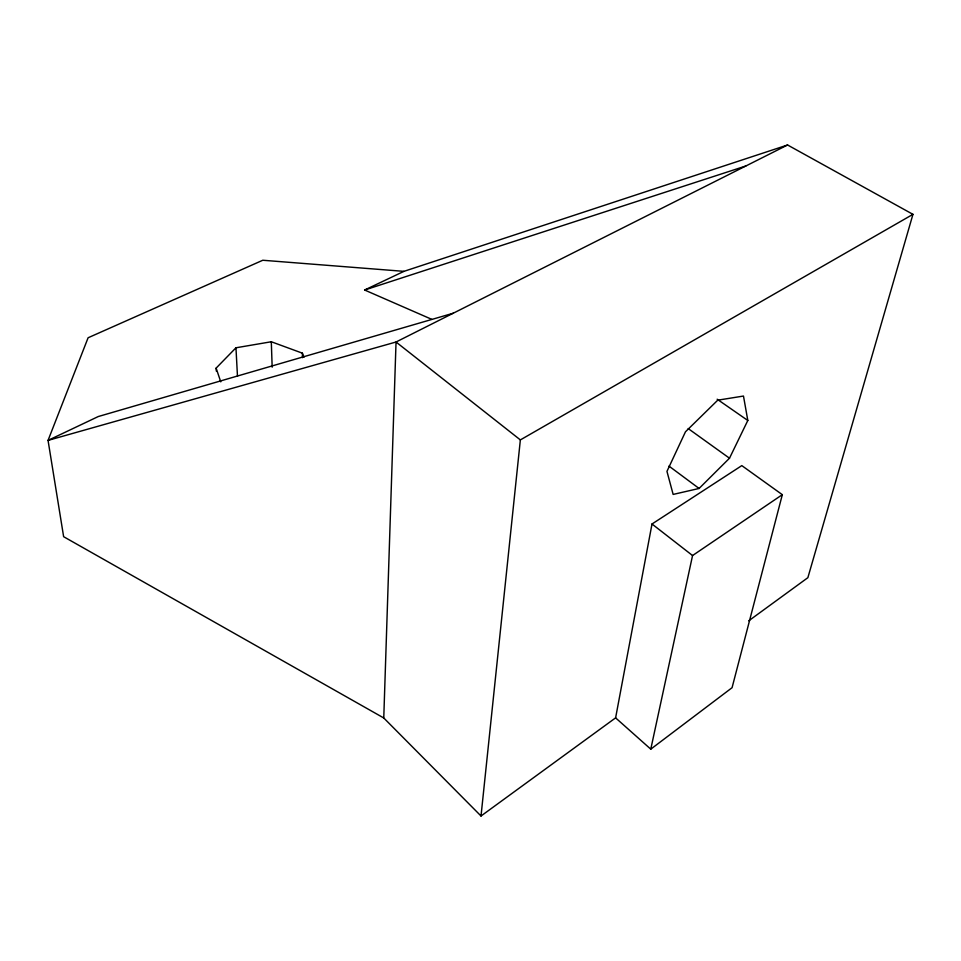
<?xml version="1.0" encoding="UTF-8"?>
<svg xmlns="http://www.w3.org/2000/svg" width="961" height="961" viewBox="0 0 961 961"><rect width="100%" height="100%" fill="white"/><g stroke="black" fill="none" stroke-linecap="round" stroke-linejoin="round"><path stroke-width="1.44" d="M615.605 717.867L650.777 749.16L732.066 687.704L782.326 494.675L741.808 465.617L652.002 523.997L615.605 717.867L481.017 816.009L383.763 717.975L396.04 342.008L787.576 144.991L912.95 214.339L807.865 577.681L748.751 620.794M481.017 816.009L520.357 439.91L912.95 214.339M650.777 749.16L692.557 555.542L782.326 494.675M729.495 458.217L747.814 420.474L743.478 396.052L717.735 400.184L685.469 431.801L666.958 471.383L673.144 494.422L699.091 488.464L729.495 458.217L688.184 428.57M216.321 371.09L216.129 368.123L235.962 347.786L271.302 341.756L302.379 353.167L304 357.18M431.801 319.352L364.627 290.018L403.944 271.35L787.576 144.991M364.627 290.018L745.844 165.989M453.244 313.214L98.286 416.533L48.05 440.39L63.63 536.694L383.763 717.975M403.944 271.35L262.785 260.251L88.1 337.767L48.05 440.39L396.04 342.008L520.357 439.91M717.158 399.211L747.814 420.474M668.976 466.097L699.091 488.464M652.002 523.997L692.557 555.542M216.129 368.123L220.766 381.853M235.962 347.786L237.475 376.28M271.302 341.756L272.167 367.186M302.379 353.167L302.463 357.66"/></g></svg>
